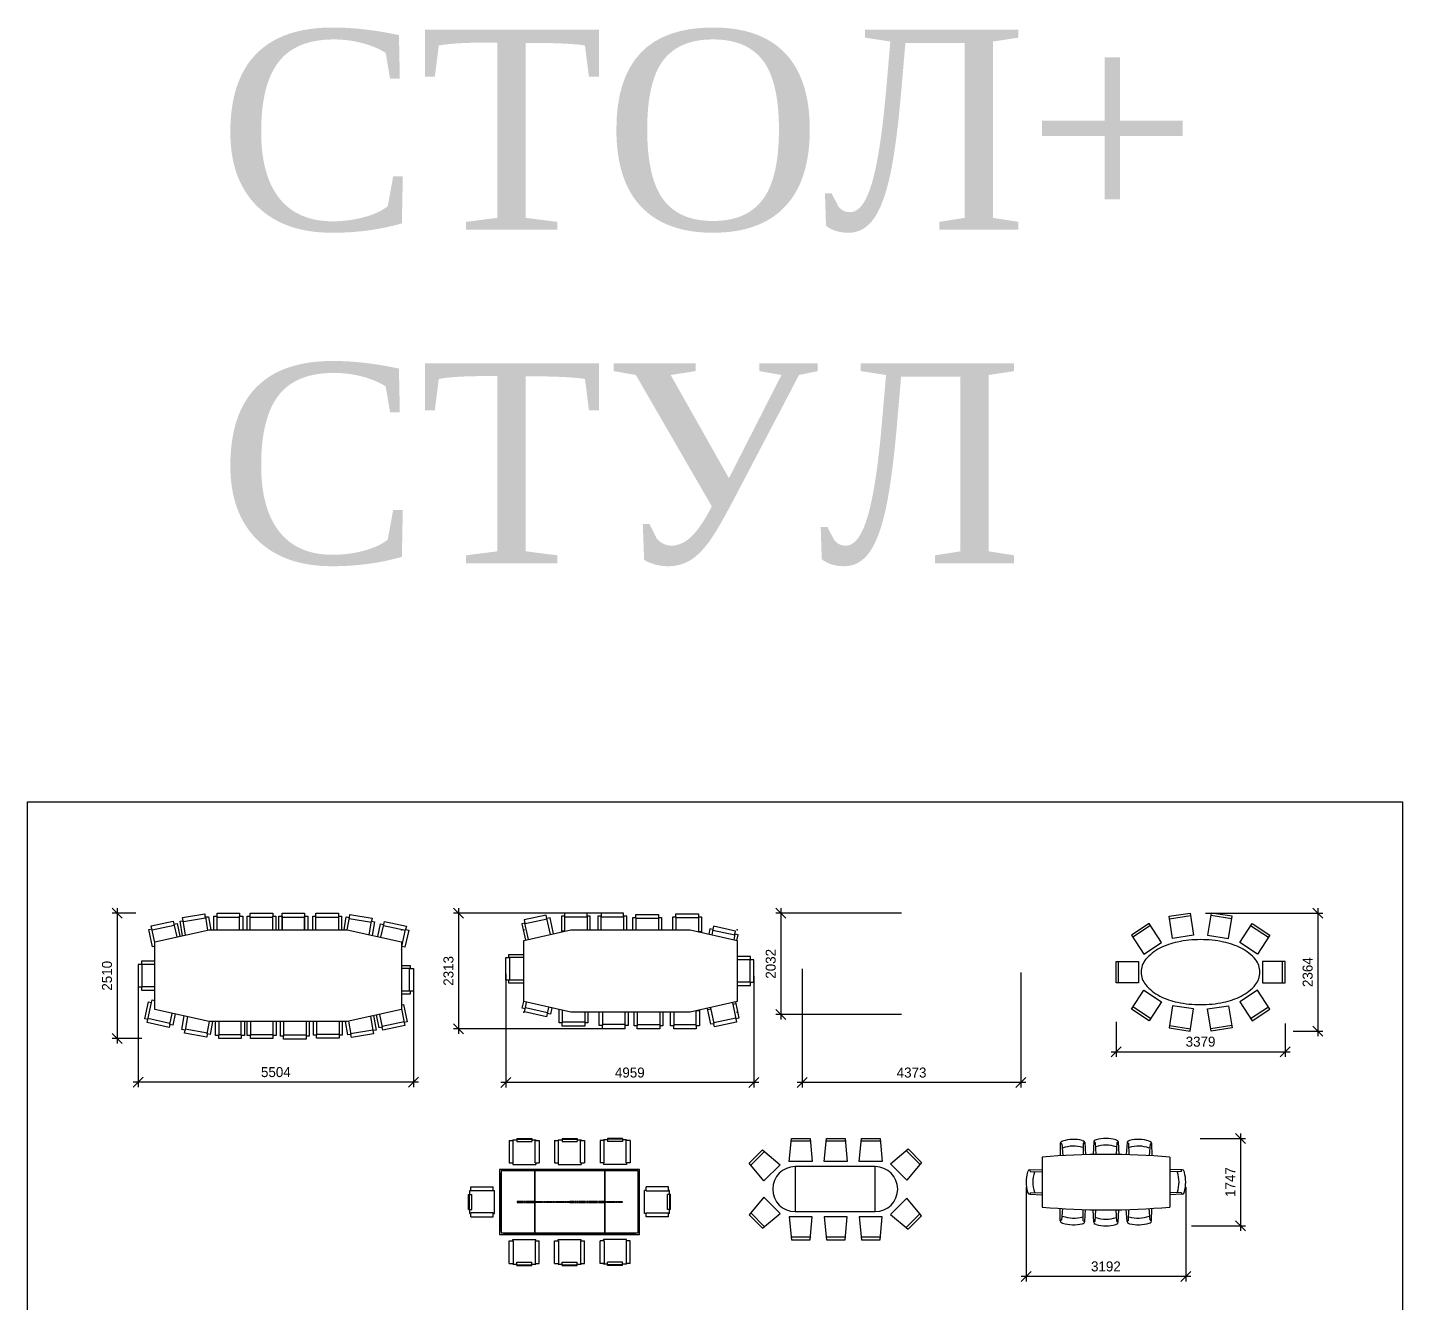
# Model space of a CAD drawing. Header units: millimetres. Extents: x 3103 to 179340, y -10977 to 70536.
# Drawn here: x 34225 to 61722, y 44989 to 70504 of the extents above; entities that cross this region are included whole.
import ezdxf

# ---------------------------------------------------------------- set-up
doc = ezdxf.new("R2010")
doc.units = ezdxf.units.MM
doc.header["$LTSCALE"] = 0.5
doc.layers.add('MEBEL', color=1, linetype='Continuous')
doc.styles.add('style1', font='TIMES.TTF')
doc.styles.add('WROMLATS', font='wromlats.shx', dxfattribs={"bigfont": 'bigfont.shx'})
doc.dimstyles.new('juka', dxfattribs={"dimscale": 100, "dimtxt": 2, "dimasz": 2, "dimexe": 1, "dimexo": 1, "dimgap": 1, "dimtad": 1, "dimtoh": 1, "dimdec": 0, "dimzin": 0, "dimdsep": 46, "dimtxsty": 'WROMLATS', "dimblk": 'OBLIQUE', "dimcen": -3, "dimdle": 1, "dimclrd": 256, "dimclre": 256, "dimclrt": 256, "dimadec": 0, "dimazin": 0, "dimtfac": 1, "dimtdec": 0, "dimtix": 1, "dimtmove": 2, "dimatfit": 3, "dimldrblk": 'ORIGIN2', "dimfxl": 1, "dimtvp": 2.5, "dimtolj": 1, "dimtzin": 0, "dimarcsym": 0})

# ---------------------------------------------------------------- blocks, each defined once
blk = doc.blocks.new('MTAB10D2')
at = {"layer": 'MEBEL'}
for points in [[(-942, 554), (-482, 554), (-523, 1014), (-902, 1014)], [(-242, 554), (218, 554), (177, 1014), (-202, 1014)], [(458, 554), (918, 554), (877, 1014), (498, 1014)], [(-1431, 182), (-1106, 507), (-1459, 803), (-1727, 535)], [(1100, 488), (1425, 163), (1722, 516), (1454, 784)], [(-800, -450), (800, -450), (800, 450), (-800, 450)], [(-1431, -182), (-1106, -507), (-1459, -803), (-1727, -535)], [(1100, -488), (1425, -163), (1722, -516), (1454, -784)], [(-942, -554), (-482, -554), (-523, -1014), (-902, -1014)], [(-242, -554), (218, -554), (177, -1014), (-202, -1014)], [(458, -554), (918, -554), (877, -1014), (498, -1014)]]:
    blk.add_lwpolyline(points, close=True, dxfattribs=at)
for points in [[(-906, 962), (-518, 962)], [(-206, 962), (182, 962)], [(494, 962), (882, 962)], [(-1694, 496), (-1419, 770)], [(1414, 751), (1688, 477)], [(-1694, -496), (-1419, -770)], [(1414, -751), (1688, -477)], [(-906, -962), (-518, -962)], [(-206, -962), (182, -962)], [(494, -962), (882, -962)]]:
    blk.add_lwpolyline(points, dxfattribs=at)
for centre, start, end in [((-800, 0), 90, 270), ((800, 0), 270, 90)]:
    blk.add_arc(centre, 450, start, end, dxfattribs=at)
blk = doc.blocks.new('_Oblique')
at = {"color": 0, "lineweight": -2}
blk.add_line((-0.5, -0.5), (0.5, 0.5), dxfattribs=at)
blk = doc.blocks.new('*D684')
at = {"layer": 'Defpoints', "color": 0, "transparency": 16777216}
for p in [(54196, 47416), (57387, 47416), (54196, 45529)]:
    blk.add_point(p, dxfattribs=at)
at = {"layer": 'MEBEL', "lineweight": -2, "transparency": 16777216}
for p, q in [((54196, 47316), (54196, 45429)), ((57387, 47316), (57387, 45429)), ((57487, 45529), (54096, 45529))]:
    blk.add_line(p, q, dxfattribs=at)
at = {"layer": 'MEBEL', "lineweight": -2, "transparency": 16777216, "xscale": 200, "yscale": 200, "zscale": 200, "rotation": 180}
blk.add_blockref('_Oblique', (54196, 45529), dxfattribs=at)
at = {"layer": 'MEBEL', "lineweight": -2, "transparency": 16777216, "xscale": 200, "yscale": 200, "zscale": 200}
blk.add_blockref('_Oblique', (57387, 45529), dxfattribs=at)
at = {"layer": 'MEBEL', "transparency": 16777216, "insert": (55791, 45729), "char_height": 200, "attachment_point": 5, "style": 'WROMLATS'}
blk.add_mtext('\\A1;3192', dxfattribs=at)
blk = doc.blocks.new('_Origin2')
at = {"color": 0, "linetype": 'ByBlock', "lineweight": -2}
blk.add_line((-0.5, 0), (-1, 0), dxfattribs=at)
for radius in [0.5, 0.25]:
    blk.add_circle((0, 0), radius, dxfattribs=at)
blk = doc.blocks.new('*D685')
at = {"layer": 'Defpoints', "color": 0, "transparency": 16777216}
for p in [(57575, 48290), (57400, 46543), (58480, 46543)]:
    blk.add_point(p, dxfattribs=at)
at = {"layer": 'MEBEL', "lineweight": -2, "transparency": 16777216}
for p, q in [((57675, 48290), (58580, 48290)), ((58480, 48390), (58480, 46443)), ((57500, 46543), (58580, 46543))]:
    blk.add_line(p, q, dxfattribs=at)
at = {"layer": 'MEBEL', "lineweight": -2, "transparency": 16777216, "xscale": 200, "yscale": 200, "zscale": 200}
for p, rotation in [((58480, 48290), 90), ((58480, 46543), 270)]:
    blk.add_blockref('_Oblique', p, dxfattribs=dict(at, rotation=rotation))
at = {"layer": 'MEBEL', "transparency": 16777216, "insert": (58280, 47416), "char_height": 200, "attachment_point": 5, "rotation": 90, "style": 'WROMLATS'}
blk.add_mtext('\\A1;1747', dxfattribs=at)
blk = doc.blocks.new('*D686')
at = {"layer": 'Defpoints', "color": 0, "transparency": 16777216}
for p in [(55995, 50719), (59374, 50689), (59374, 50024)]:
    blk.add_point(p, dxfattribs=at)
at = {"layer": 'MEBEL', "lineweight": -2, "transparency": 16777216}
for p, q in [((55995, 50619), (55995, 49924)), ((59374, 50589), (59374, 49924)), ((55895, 50024), (59474, 50024))]:
    blk.add_line(p, q, dxfattribs=at)
at = {"layer": 'MEBEL', "lineweight": -2, "transparency": 16777216, "xscale": 200, "yscale": 200, "zscale": 200, "rotation": 180}
blk.add_blockref('_Oblique', (55995, 50024), dxfattribs=at)
at = {"layer": 'MEBEL', "lineweight": -2, "transparency": 16777216, "xscale": 200, "yscale": 200, "zscale": 200}
blk.add_blockref('_Oblique', (59374, 50024), dxfattribs=at)
at = {"layer": 'MEBEL', "transparency": 16777216, "insert": (57684, 50224), "char_height": 200, "attachment_point": 5, "style": 'WROMLATS'}
blk.add_mtext('\\A1;3379', dxfattribs=at)
blk = doc.blocks.new('*D697')
at = {"layer": 'Defpoints', "color": 0, "transparency": 16777216}
for p in [(57684, 52797), (59435, 50433), (60026, 50433)]:
    blk.add_point(p, dxfattribs=at)
at = {"layer": 'MEBEL', "lineweight": -2, "transparency": 16777216}
for p, q in [((57784, 52797), (60126, 52797)), ((60026, 52897), (60026, 50333)), ((59535, 50433), (60126, 50433))]:
    blk.add_line(p, q, dxfattribs=at)
at = {"layer": 'MEBEL', "lineweight": -2, "transparency": 16777216, "xscale": 200, "yscale": 200, "zscale": 200}
for p, rotation in [((60026, 52797), 90), ((60026, 50433), 270)]:
    blk.add_blockref('_Oblique', p, dxfattribs=dict(at, rotation=rotation))
at = {"layer": 'MEBEL', "transparency": 16777216, "insert": (59826, 51615), "char_height": 200, "attachment_point": 5, "rotation": 90, "style": 'WROMLATS'}
blk.add_mtext('\\A1;2364', dxfattribs=at)
blk = doc.blocks.new('ms_03')
at = {"layer": 'MEBEL', "linetype": 'ByBlock'}
for p, q in [((1123, 833), (1141, 828)), ((1399, 847), (1382, 841)), ((1792, 847), (1810, 841)), ((2069, 833), (2051, 828)), ((684, 776), (681, 527)), ((712, 764), (684, 763)), ((730, 821), (713, 815)), ((713, 763), (731, 530)), ((1144, 776), (1141, 548)), ((1145, 777), (1173, 778)), ((1172, 790), (1190, 550)), ((1352, 803), (1341, 553)), ((1379, 790), (1351, 790)), ((1380, 789), (1391, 554)), ((1811, 789), (1801, 554)), ((1812, 790), (1841, 790)), ((1840, 803), (1851, 553)), ((2019, 790), (2002, 550)), ((2047, 777), (2019, 778)), ((2048, 776), (2051, 548)), ((2461, 821), (2478, 815)), ((2478, 763), (2461, 530)), ((2480, 764), (2508, 763)), ((2508, 776), (2511, 527)), ((318, 501), (318, -501)), ((2874, 501), (2874, -501)), ((27, 196), (32, 214)), ((71, 244), (318, 255)), ((83, 216), (83, 245)), ((84, 215), (318, 205)), ((3121, 244), (2874, 255)), ((3107, 215), (2874, 205)), ((3108, 216), (3108, 245)), ((3165, 196), (3160, 214)), ((27, -196), (32, -214)), ((71, -244), (318, -255)), ((83, -216), (83, -242)), ((84, -215), (318, -205)), ((3107, -215), (2874, -205)), ((3121, -244), (2874, -255)), ((3108, -216), (3108, -242)), ((3165, -196), (3160, -214)), ((684, -776), (681, -527)), ((713, -763), (731, -530)), ((1144, -776), (1141, -548)), ((1172, -790), (1190, -550)), ((2019, -790), (2002, -550)), ((2048, -776), (2051, -548)), ((2478, -763), (2461, -530)), ((2508, -776), (2511, -527)), ((712, -764), (684, -763)), ((730, -821), (713, -815)), ((1145, -777), (1173, -778)), ((1352, -803), (1341, -553)), ((1379, -790), (1351, -790)), ((1380, -789), (1391, -554)), ((1811, -789), (1801, -554)), ((1812, -790), (1842, -790)), ((1840, -803), (1851, -553)), ((2047, -777), (2019, -778)), ((2461, -821), (2478, -815)), ((2480, -764), (2509, -763)), ((1123, -833), (1141, -828)), ((1399, -847), (1382, -841)), ((1792, -847), (1810, -841)), ((2069, -833), (2051, -828))]:
    blk.add_line(p, q, dxfattribs=at)
for centre, radius, start, end in [((948, 120), 734, 76.2046, 107.2551), ((1130, 787), 42.4, 4.2702, 75.3099), ((1394, 801), 42.4, 106.4199, 177.4596), ((1596, 139), 734, 74.4748, 105.5252), ((1798, 801), 42.4, 2.5404, 73.5801), ((2062, 787), 42.4, 104.6901, 175.7298), ((2244, 120), 734, 72.7449, 103.7954), ((1596, -14482), 15037, 85.1255, 94.8745), ((726, 775), 42.4, 108.1498, 179.1895), ((712, 763), 1.06, 4.2702, 91.7299), ((949, 82), 638, 73.3111, 110.1486), ((1145, 776), 1.06, 91.7299, 179.1895), ((1379, 789), 1.06, 2.5404, 90), ((1596, 102), 638, 71.5812, 108.4188), ((1812, 789), 1.06, 90, 177.4596), ((2047, 776), 1.06, 0.8105, 88.2701), ((2243, 82), 638, 69.8514, 106.6889), ((2465, 775), 42.4, 0.8105, 71.8502), ((2480, 763), 1.06, 88.2701, 175.7298), ((734, 0), 734, 164.4748, 195.5252), ((73, 202), 42.4, 92.5404, 163.5801), ((84, 216), 1.06, 180, 267.4596), ((772, 0), 638, 161.5812, 198.4188), ((2420, 0), 638, 341.5812, 18.4188), ((3107, 216), 1.06, 272.5404, 0), ((3119, 202), 42.4, 16.4199, 87.4596), ((2458, 0), 734, 344.4748, 15.5252), ((73, -202), 42.4, 196.4199, 267.4596), ((84, -216), 1.06, 92.5404, 180), ((3107, -216), 1.06, 0, 87.4596), ((3119, -202), 42.4, 272.5404, 343.5801), ((1596, 14482), 15037, 265.1255, 274.8745), ((726, -775), 42.4, 180.8105, 251.8502), ((712, -763), 1.06, 268.2701, 355.7298), ((949, -82), 638, 249.8514, 286.6889), ((948, -120), 734, 252.7449, 283.7954), ((1130, -787), 42.4, 284.6901, 355.7298), ((1145, -776), 1.06, 180.8105, 268.2701), ((1394, -801), 42.4, 182.5404, 253.5801), ((1379, -789), 1.06, 270, 357.4596), ((1596, -102), 638, 251.5812, 288.4188), ((1798, -801), 42.4, 286.4199, 357.4596), ((1812, -789), 1.06, 182.5404, 270), ((2062, -787), 42.4, 184.2702, 255.3099), ((2047, -776), 1.06, 271.7299, 359.1895), ((2243, -82), 638, 253.3111, 290.1486), ((2244, -120), 734, 256.2046, 287.2551), ((2480, -763), 1.06, 184.2702, 271.7299), ((2465, -775), 42.4, 288.1498, 359.1895), ((1596, -139), 734, 254.4748, 285.5252)]:
    blk.add_arc(centre, radius, start, end, dxfattribs=at)
blk = doc.blocks.new('ms_14')
for p, q in [((1059, 1116), (1479, 1182)), ((1129, 672), (1059, 1116)), ((1067, 1067), (1487, 1132)), ((1479, 1182), (1548, 737)), ((1899, 1182), (1830, 737)), ((2312, 1067), (1892, 1132)), ((2319, 1116), (1899, 1182)), ((2250, 672), (2319, 1116)), ((660, 972), (305, 739)), ((688, 930), (332, 697)), ((907, 595), (660, 972)), ((2472, 595), (2718, 972)), ((2691, 930), (3047, 697)), ((2718, 972), (3074, 739)), ((305, 739), (552, 362)), ((552, 362), (907, 595)), ((1548, 737), (1129, 672)), ((1830, 737), (2250, 672)), ((2827, 362), (2472, 595)), ((3074, 739), (2827, 362)), ((0, 212), (450, 212)), ((0, -212), (0, 212)), ((50, -212), (50, 212)), ((450, 212), (450, -212)), ((3379, 212), (2929, 212)), ((2929, 212), (2929, -212)), ((3329, -212), (3329, 212)), ((3379, -212), (3379, 212)), ((450, -212), (0, -212)), ((2929, -212), (3379, -212)), ((305, -739), (552, -362)), ((552, -362), (907, -595)), ((2827, -362), (2472, -595)), ((3074, -739), (2827, -362)), ((660, -972), (305, -739)), ((688, -930), (332, -697)), ((907, -595), (660, -972)), ((1129, -672), (1059, -1116)), ((1548, -737), (1129, -672)), ((1479, -1182), (1548, -737)), ((1830, -737), (2250, -672)), ((1899, -1182), (1830, -737)), ((2250, -672), (2319, -1116)), ((2472, -595), (2718, -972)), ((2691, -930), (3047, -697)), ((2718, -972), (3074, -739)), ((1067, -1067), (1487, -1132)), ((2312, -1067), (1892, -1132)), ((1059, -1116), (1479, -1182)), ((2319, -1116), (1899, -1182))]:
    blk.add_line(p, q)
blk.add_lwpolyline([(2877, 0, 0.173308), (2788, 250, 0.104453), (2504, 478, 0.065508), (2150, 602, 0.051652), (1689, 650, 0.051652), (1229, 602, 0.065508), (875, 478, 0.104453), (591, 250, 0.173308), (501, 0, 0.173308), (591, -250, 0.104453), (875, -478, 0.065508), (1229, -602, 0.051652), (1689, -650, 0.051652), (2150, -602, 0.065508), (2504, -478, 0.104453), (2788, -250, 0.173308)], format="xyb", close=True)
blk = doc.blocks.new('st i stul')
at = {"layer": 'MEBEL', "linetype": 'ByBlock', "lineweight": -2}
for p, q in [((4571, 1683), (5010, 1585)), ((4938, 1260), (4926, 1207)), ((1049, -470), (605, -394))]:
    blk.add_line(p, q, dxfattribs=at)
for points in [[(1181, 1592), (1181, 1867), (1244, 1867), (1244, 1930), (1694, 1930), (1694, 1867), (1757, 1867), (1757, 1592)], [(1843, 1592), (1843, 1867), (1906, 1867), (1906, 1930), (2356, 1930), (2356, 1867), (2419, 1867), (2419, 1592)], [(2480, 1592), (2480, 1867), (2543, 1867), (2543, 1930), (2993, 1930), (2993, 1867), (3056, 1867), (3056, 1592)], [(3156, 1592), (3156, 1867), (3219, 1867), (3219, 1930), (3669, 1930), (3669, 1867), (3732, 1867), (3732, 1592)], [(0, 1266), (-47, 1256), (-121, 1599), (-59, 1612), (-72, 1674), (367, 1769), (381, 1707), (442, 1721), (498, 1464)], [(-55, 1595), (385, 1690)], [(381, 1707), (436, 1451)], [(553, 1472), (504, 1765), (566, 1776), (555, 1838), (999, 1913), (999, 1851), (1071, 1851), (1117, 1592)], [(614, 1489), (566, 1776)], [(569, 1758), (1012, 1833)], [(1009, 1851), (1054, 1586)], [(1244, 1592), (1244, 1867)], [(1244, 1849), (1694, 1849)], [(1694, 1592), (1694, 1867)], [(1906, 1592), (1906, 1867)], [(1906, 1849), (2356, 1849)], [(2356, 1592), (2356, 1867)], [(2543, 1592), (2543, 1867)], [(2543, 1867), (2543, 1592)], [(2543, 1849), (2993, 1849)], [(2993, 1592), (2993, 1867)], [(2993, 1867), (2993, 1592)], [(3219, 1592), (3219, 1867)], [(3219, 1849), (3669, 1849)], [(3669, 1867), (3669, 1592)], [(3783, 1596), (3827, 1852), (3889, 1841), (3899, 1903), (4343, 1827), (4332, 1764), (4394, 1754), (4347, 1482)], [(3844, 1592), (3889, 1841)], [(3886, 1823), (4329, 1747)], [(4286, 1495), (4332, 1764)], [(4457, 1458), (4513, 1714), (4575, 1700), (4589, 1762), (5028, 1664), (5014, 1603), (5076, 1589), (5000, 1246), (4938, 1260)], [(4518, 1445), (4575, 1700)], [(0, 1339), (-59, 1612)], [(4938, 1260), (5014, 1603)], [(0, 966), (-270, 966), (-270, 903), (-333, 903), (-333, 453), (-270, 453), (-270, 390), (0, 390)], [(0, 903), (-270, 903)], [(-252, 453), (-252, 903)], [(4928, 882), (5107, 882), (5107, 819), (5170, 819), (5170, 369), (5107, 369), (5107, 306), (4928, 306)], [(5107, 819), (4928, 819)], [(5089, 369), (5089, 819)], [(0, 453), (-270, 453)], [(5107, 369), (4928, 369)], [(407, -89), (358, -310), (297, -296), (283, -358), (-156, -260), (-143, -199), (-204, -185), (-128, 157), (-66, 144), (-55, 197), (0, 184)], [(-143, -199), (-66, 144)], [(4928, 89), (4973, 99), (5047, -244), (4985, -257), (4999, -319), (4559, -414), (4546, -352), (4484, -366), (4429, -109)], [(4928, 11), (4985, -257)], [(301, -279), (-139, -181)], [(297, -296), (346, -76)], [(1153, -237), (1108, -499), (1046, -488), (1035, -550), (592, -474), (602, -412), (540, -401), (587, -128)], [(649, -142), (602, -412)], [(1046, -488), (1089, -237)], [(1789, -237), (1789, -517), (1726, -517), (1726, -580), (1276, -580), (1276, -517), (1213, -517), (1213, -237)], [(1276, -237), (1276, -517)], [(1726, -517), (1726, -237)], [(2424, -237), (2424, -517), (2361, -517), (2361, -580), (1911, -580), (1911, -517), (1848, -517), (1848, -237)], [(1911, -237), (1911, -517)], [(2361, -237), (2361, -517)], [(3085, -237), (3085, -532), (3022, -532), (3022, -595), (2572, -595), (2572, -532), (2509, -532), (2509, -237)], [(2572, -237), (2572, -532)], [(3022, -237), (3022, -532)], [(3747, -237), (3747, -512), (3684, -512), (3684, -575), (3234, -575), (3234, -512), (3171, -512), (3171, -237)], [(3234, -237), (3234, -512)], [(3684, -237), (3684, -512)], [(4374, -121), (4423, -410), (4361, -421), (4372, -483), (3928, -558), (3917, -496), (3855, -507), (3809, -237)], [(3872, -231), (3917, -496)], [(4312, -135), (4361, -421)], [(4490, -96), (4546, -352)], [(4542, -335), (4982, -240)], [(1276, -499), (1726, -499)], [(1911, -499), (2361, -499)], [(3022, -514), (2572, -514)], [(3234, -494), (3684, -494)], [(3914, -478), (4358, -403)]]:
    blk.add_lwpolyline(points, dxfattribs=at)
blk.add_lwpolyline([(3844, 1592), (4928, 1355), (4928, 0), (3844, -237), (1084, -237), (0, 0), (0, 1355), (1084, 1592)], close=True, dxfattribs=at)
blk.add_point((4928, 1592), dxfattribs=at)
blk = doc.blocks.new('st i stul 1')
at = {"layer": 'MEBEL', "linetype": 'ByBlock', "lineweight": -2}
for p, q in [((25, 348), (-37, 335)), ((-37, 335), (33, 8)), ((452, 504), (12, 410)), ((12, 410), (25, 348)), ((95, 22), (25, 348)), ((469, 424), (29, 331)), ((465, 442), (452, 504)), ((527, 455), (465, 442)), ((533, 121), (465, 442)), ((595, 135), (527, 455)), ((816, 486), (753, 486)), ((753, 486), (753, 171)), ((1266, 549), (816, 549)), ((816, 549), (816, 486)), ((816, 486), (816, 185)), ((1266, 468), (816, 468)), ((1266, 486), (1266, 549)), ((1266, 486), (1266, 213)), ((1329, 486), (1266, 486)), ((1329, 213), (1329, 486)), ((1546, 486), (1483, 486)), ((1483, 486), (1483, 213)), ((1996, 549), (1546, 549)), ((1546, 549), (1546, 486)), ((1546, 213), (1546, 486)), ((1996, 468), (1546, 468)), ((1996, 486), (1996, 549)), ((1996, 486), (1996, 213)), ((2059, 486), (1996, 486)), ((2059, 213), (2059, 486)), ((2181, 213), (2181, 460)), ((2181, 460), (2244, 460)), ((2244, 460), (2244, 523)), ((2244, 523), (2694, 523)), ((2244, 460), (2244, 213)), ((2694, 442), (2244, 442)), ((2694, 523), (2694, 460)), ((2694, 460), (2694, 213)), ((2694, 460), (2757, 460)), ((2757, 460), (2757, 213)), ((2982, 213), (2982, 470)), ((2982, 470), (3045, 470)), ((3045, 470), (3045, 533)), ((3045, 533), (3495, 533)), ((3045, 470), (3045, 213)), ((3495, 452), (3045, 452)), ((3495, 533), (3495, 470)), ((3495, 470), (3495, 175)), ((3495, 470), (3558, 470)), ((3558, 470), (3558, 161)), ((3798, 285), (3785, 223)), ((4238, 189), (3798, 285)), ((0, 0), (939, 213)), ((0, -1219), (0, 0)), ((816, 189), (753, 189)), ((939, 213), (3328, 213)), ((3328, 213), (4267, 0)), ((3558, 173), (3495, 175)), ((3723, 236), (3700, 129)), ((3785, 223), (3723, 236)), ((3785, 223), (3761, 115)), ((3781, 206), (4221, 110)), ((4224, 127), (4200, 15)), ((4224, 127), (4238, 189)), ((4286, 114), (4224, 127)), ((4261, 1), (4286, 114)), ((4267, 0), (4267, -1219)), ((-359, -793), (-359, -343)), ((-359, -343), (-296, -343)), ((-296, -343), (-296, -280)), ((-296, -280), (0, -280)), ((0, -343), (-296, -343)), ((-278, -793), (-278, -343)), ((4538, -322), (4267, -322)), ((4538, -385), (4267, -385)), ((4520, -385), (4520, -835)), ((4538, -385), (4538, -322)), ((4601, -385), (4538, -385)), ((4601, -835), (4601, -385)), ((-296, -793), (-359, -793)), ((0, -793), (-296, -793)), ((-296, -856), (-296, -793)), ((0, -856), (-296, -856)), ((4538, -835), (4267, -835)), ((4267, -898), (4538, -898)), ((4538, -898), (4538, -835)), ((4538, -835), (4601, -835)), ((-30, -1353), (0, -1219)), ((31, -1367), (-30, -1353)), ((939, -1433), (0, -1219)), ((18, -1428), (31, -1367)), ((31, -1367), (45, -1305)), ((475, -1445), (35, -1349)), ((45, -1305), (58, -1243)), ((58, -1243), (60, -1233)), ((498, -1339), (484, -1401)), ((499, -1333), (498, -1339)), ((561, -1347), (533, -1476)), ((4267, -1219), (3328, -1433)), ((3741, -1676), (3673, -1359)), ((3740, -1372), (3679, -1385)), ((3735, -1346), (3802, -1663)), ((4173, -1243), (4245, -1568)), ((4242, -1265), (4181, -1278)), ((4234, -1227), (4304, -1556)), ((458, -1524), (18, -1428)), ((471, -1462), (458, -1524)), ((484, -1401), (471, -1462)), ((533, -1476), (471, -1462)), ((709, -1649), (709, -1380)), ((772, -1649), (709, -1649)), ((772, -1395), (772, -1649)), ((1222, -1631), (772, -1631)), ((772, -1712), (772, -1649)), ((3328, -1433), (939, -1433)), ((1222, -1433), (1222, -1649)), ((1285, -1649), (1222, -1649)), ((1222, -1649), (1222, -1712)), ((1285, -1433), (1285, -1649)), ((1510, -1701), (1510, -1433)), ((1573, -1433), (1573, -1701)), ((2023, -1433), (2023, -1701)), ((2086, -1433), (2086, -1701)), ((2208, -1705), (2208, -1433)), ((2271, -1433), (2271, -1705)), ((2721, -1433), (2721, -1705)), ((2784, -1433), (2784, -1705)), ((2938, -1705), (2938, -1433)), ((3001, -1433), (3001, -1705)), ((3451, -1705), (3451, -1405)), ((3514, -1408), (3451, -1408)), ((3514, -1390), (3514, -1705)), ((4241, -1551), (3799, -1645)), ((4256, -1630), (3815, -1724)), ((4304, -1556), (4245, -1568)), ((4245, -1568), (4256, -1630)), ((1222, -1712), (772, -1712)), ((1573, -1701), (1510, -1701)), ((2023, -1683), (1573, -1683)), ((1573, -1764), (1573, -1701)), ((2023, -1764), (1573, -1764)), ((2086, -1701), (2023, -1701)), ((2023, -1701), (2023, -1764)), ((2271, -1705), (2208, -1705)), ((2721, -1687), (2271, -1687)), ((2271, -1768), (2271, -1705)), ((2721, -1768), (2271, -1768)), ((2784, -1705), (2721, -1705)), ((2721, -1705), (2721, -1768)), ((3001, -1705), (2938, -1705)), ((3451, -1687), (3001, -1687)), ((3001, -1768), (3001, -1705)), ((3451, -1768), (3001, -1768)), ((3514, -1705), (3451, -1705)), ((3451, -1705), (3451, -1768)), ((3803, -1665), (3741, -1676)), ((3815, -1724), (3803, -1665))]:
    blk.add_line(p, q, dxfattribs=at)
for p in [(0, 213), (4267, 213), (0, -1433), (4267, -1433)]:
    blk.add_point(p, dxfattribs=at)
blk = doc.blocks.new('*D823')
at = {"layer": 'Defpoints', "color": 0, "transparency": 16777216}
for p in [(36490, 52797), (36016, 50287), (36609, 50287)]:
    blk.add_point(p, dxfattribs=at)
at = {"layer": 'MEBEL', "lineweight": -2, "transparency": 16777216}
for p, q in [((36390, 52797), (35916, 52797)), ((36016, 52897), (36016, 50187)), ((36509, 50287), (35916, 50287))]:
    blk.add_line(p, q, dxfattribs=at)
at = {"layer": 'MEBEL', "lineweight": -2, "transparency": 16777216, "xscale": 200, "yscale": 200, "zscale": 200}
for p, rotation in [((36016, 52797), 90), ((36016, 50287), 270)]:
    blk.add_blockref('_Oblique', p, dxfattribs=dict(at, rotation=rotation))
at = {"layer": 'MEBEL', "transparency": 16777216, "insert": (35816, 51542), "char_height": 200, "attachment_point": 5, "rotation": 90, "style": 'WROMLATS'}
blk.add_mtext('\\A1;2510', dxfattribs=at)
blk = doc.blocks.new('*D824')
at = {"layer": 'Defpoints', "color": 0, "transparency": 16777216}
for p in [(36440, 51487), (41944, 51403), (36440, 49415)]:
    blk.add_point(p, dxfattribs=at)
at = {"layer": 'MEBEL', "lineweight": -2, "transparency": 16777216}
for p, q in [((36440, 51387), (36440, 49315)), ((41944, 51303), (41944, 49315)), ((42044, 49415), (36340, 49415))]:
    blk.add_line(p, q, dxfattribs=at)
at = {"layer": 'MEBEL', "lineweight": -2, "transparency": 16777216, "xscale": 200, "yscale": 200, "zscale": 200, "rotation": 180}
blk.add_blockref('_Oblique', (36440, 49415), dxfattribs=at)
at = {"layer": 'MEBEL', "lineweight": -2, "transparency": 16777216, "xscale": 200, "yscale": 200, "zscale": 200}
blk.add_blockref('_Oblique', (41944, 49415), dxfattribs=at)
at = {"layer": 'MEBEL', "transparency": 16777216, "insert": (39192, 49615), "char_height": 200, "attachment_point": 5, "style": 'WROMLATS'}
blk.add_mtext('\\A1;5504', dxfattribs=at)
blk = doc.blocks.new('*D825')
at = {"layer": 'Defpoints', "color": 0, "transparency": 16777216}
for p in [(43790, 51680), (48749, 51637), (43790, 49406)]:
    blk.add_point(p, dxfattribs=at)
at = {"layer": 'MEBEL', "lineweight": -2, "transparency": 16777216}
for p, q in [((43790, 51580), (43790, 49306)), ((48749, 51537), (48749, 49306)), ((48849, 49406), (43690, 49406))]:
    blk.add_line(p, q, dxfattribs=at)
at = {"layer": 'MEBEL', "lineweight": -2, "transparency": 16777216, "xscale": 200, "yscale": 200, "zscale": 200, "rotation": 180}
blk.add_blockref('_Oblique', (43790, 49406), dxfattribs=at)
at = {"layer": 'MEBEL', "lineweight": -2, "transparency": 16777216, "xscale": 200, "yscale": 200, "zscale": 200}
blk.add_blockref('_Oblique', (48749, 49406), dxfattribs=at)
at = {"layer": 'MEBEL', "transparency": 16777216, "insert": (46270, 49606), "char_height": 200, "attachment_point": 5, "style": 'WROMLATS'}
blk.add_mtext('\\A1;4959', dxfattribs=at)
blk = doc.blocks.new('*D826')
at = {"layer": 'Defpoints', "color": 0, "transparency": 16777216}
for p in [(45920, 52797), (42845, 50484), (45947, 50484)]:
    blk.add_point(p, dxfattribs=at)
at = {"layer": 'MEBEL', "lineweight": -2, "transparency": 16777216}
for p, q in [((45820, 52797), (42745, 52797)), ((42845, 52897), (42845, 50384)), ((45847, 50484), (42745, 50484))]:
    blk.add_line(p, q, dxfattribs=at)
at = {"layer": 'MEBEL', "lineweight": -2, "transparency": 16777216, "xscale": 200, "yscale": 200, "zscale": 200}
for p, rotation in [((42845, 52797), 90), ((42845, 50484), 270)]:
    blk.add_blockref('_Oblique', p, dxfattribs=dict(at, rotation=rotation))
at = {"layer": 'MEBEL', "transparency": 16777216, "insert": (42645, 51640), "char_height": 200, "attachment_point": 5, "rotation": 90, "style": 'WROMLATS'}
blk.add_mtext('\\A1;2313', dxfattribs=at)
blk = doc.blocks.new('*D827')
at = {"layer": 'Defpoints', "color": 0, "transparency": 16777216}
for p in [(49719, 51782), (54092, 51709), (49719, 49406)]:
    blk.add_point(p, dxfattribs=at)
at = {"layer": 'MEBEL', "lineweight": -2, "transparency": 16777216}
for p, q in [((49719, 51682), (49719, 49306)), ((54092, 51609), (54092, 49306)), ((54192, 49406), (49619, 49406))]:
    blk.add_line(p, q, dxfattribs=at)
at = {"layer": 'MEBEL', "lineweight": -2, "transparency": 16777216, "xscale": 200, "yscale": 200, "zscale": 200, "rotation": 180}
blk.add_blockref('_Oblique', (49719, 49406), dxfattribs=at)
at = {"layer": 'MEBEL', "lineweight": -2, "transparency": 16777216, "xscale": 200, "yscale": 200, "zscale": 200}
blk.add_blockref('_Oblique', (54092, 49406), dxfattribs=at)
at = {"layer": 'MEBEL', "transparency": 16777216, "insert": (51905, 49606), "char_height": 200, "attachment_point": 5, "style": 'WROMLATS'}
blk.add_mtext('\\A1;4373', dxfattribs=at)
blk = doc.blocks.new('*D828')
at = {"layer": 'Defpoints', "color": 0, "transparency": 16777216}
for p in [(51803, 52797), (49289, 50765), (51803, 50765)]:
    blk.add_point(p, dxfattribs=at)
at = {"layer": 'MEBEL', "lineweight": -2, "transparency": 16777216}
for p, q in [((51703, 52797), (49189, 52797)), ((49289, 52897), (49289, 50665)), ((51703, 50765), (49189, 50765))]:
    blk.add_line(p, q, dxfattribs=at)
at = {"layer": 'MEBEL', "lineweight": -2, "transparency": 16777216, "xscale": 200, "yscale": 200, "zscale": 200}
for p, rotation in [((49289, 52797), 90), ((49289, 50765), 270)]:
    blk.add_blockref('_Oblique', p, dxfattribs=dict(at, rotation=rotation))
at = {"layer": 'MEBEL', "transparency": 16777216, "insert": (49089, 51781), "char_height": 200, "attachment_point": 5, "rotation": 90, "style": 'WROMLATS'}
blk.add_mtext('\\A1;2032', dxfattribs=at)
blk = doc.blocks.new('Стол ст. Mesa')
at = {"layer": 'MEBEL'}
for p, q in [((0, 1300), (0, 0)), ((2800, 1300), (0, 1300)), ((20, 1220), (20, 80)), ((30, 1220), (20, 1220)), ((30, 1270), (30, 30)), ((2770, 1270), (30, 1270)), ((80, 1280), (80, 1270)), ((2720, 1280), (80, 1280)), ((696, 1270), (696, 30)), ((706, 1270), (706, 30)), ((2094, 1270), (2094, 30)), ((2104, 1270), (2104, 30)), ((2720, 1270), (2720, 1280)), ((2770, 30), (2770, 1270)), ((2780, 1220), (2770, 1220)), ((2780, 80), (2780, 1220)), ((2800, 0), (2800, 1300)), ((351, 662), (351, 637)), ((376, 662), (351, 662)), ((351, 637), (376, 637)), ((376, 637), (376, 662)), ((385, 662), (385, 637)), ((410, 662), (385, 662)), ((385, 637), (410, 637)), ((410, 637), (410, 662)), ((419, 662), (419, 637)), ((444, 662), (419, 662)), ((419, 637), (444, 637)), ((444, 637), (444, 662)), ((454, 662), (454, 637)), ((479, 662), (454, 662)), ((454, 637), (479, 637)), ((479, 637), (479, 662)), ((488, 662), (488, 637)), ((513, 662), (488, 662)), ((488, 637), (513, 637)), ((513, 637), (513, 662)), ((523, 662), (523, 637)), ((548, 662), (523, 662)), ((523, 637), (548, 637)), ((548, 637), (548, 662)), ((557, 662), (557, 637)), ((582, 662), (557, 662)), ((557, 637), (582, 637)), ((582, 637), (582, 662)), ((591, 662), (591, 637)), ((616, 662), (591, 662)), ((591, 637), (616, 637)), ((616, 637), (616, 662)), ((626, 662), (626, 637)), ((651, 662), (626, 662)), ((626, 637), (651, 637)), ((651, 637), (651, 662)), ((660, 662), (660, 637)), ((685, 662), (660, 662)), ((660, 637), (685, 637)), ((685, 637), (685, 662)), ((717, 637), (717, 662)), ((717, 662), (742, 662)), ((742, 637), (717, 637)), ((742, 662), (742, 637)), ((751, 637), (751, 662)), ((751, 662), (776, 662)), ((776, 637), (751, 637)), ((776, 662), (776, 637)), ((786, 637), (786, 662)), ((786, 662), (811, 662)), ((811, 637), (786, 637)), ((811, 662), (811, 637)), ((820, 637), (820, 662)), ((820, 662), (845, 662)), ((845, 637), (820, 637)), ((845, 662), (845, 637)), ((855, 637), (855, 662)), ((855, 662), (880, 662)), ((880, 637), (855, 637)), ((880, 662), (880, 637)), ((889, 637), (889, 662)), ((889, 662), (914, 662)), ((914, 637), (889, 637)), ((914, 662), (914, 637)), ((923, 637), (923, 662)), ((923, 662), (948, 662)), ((948, 637), (923, 637)), ((948, 662), (948, 637)), ((958, 637), (958, 662)), ((958, 662), (983, 662)), ((983, 637), (958, 637)), ((983, 662), (983, 637)), ((992, 637), (992, 662)), ((992, 662), (1017, 662)), ((1017, 637), (992, 637)), ((1017, 662), (1017, 637)), ((1027, 637), (1027, 662)), ((1027, 662), (1052, 662)), ((1052, 637), (1027, 637)), ((1052, 662), (1052, 637)), ((1061, 637), (1061, 662)), ((1061, 662), (1086, 662)), ((1086, 637), (1061, 637)), ((1086, 662), (1086, 637)), ((1095, 637), (1095, 662)), ((1095, 662), (1120, 662)), ((1120, 637), (1095, 637)), ((1120, 662), (1120, 637)), ((1130, 637), (1130, 662)), ((1130, 662), (1155, 662)), ((1155, 637), (1130, 637)), ((1155, 662), (1155, 637)), ((1164, 637), (1164, 662)), ((1164, 662), (1189, 662)), ((1189, 637), (1164, 637)), ((1189, 662), (1189, 637)), ((1199, 637), (1199, 662)), ((1199, 662), (1224, 662)), ((1224, 637), (1199, 637)), ((1224, 662), (1224, 637)), ((1233, 637), (1233, 662)), ((1233, 662), (1258, 662)), ((1258, 637), (1233, 637)), ((1258, 662), (1258, 637)), ((1267, 637), (1267, 662)), ((1267, 662), (1292, 662)), ((1292, 637), (1267, 637)), ((1292, 662), (1292, 637)), ((1302, 637), (1302, 662)), ((1302, 662), (1327, 662)), ((1327, 637), (1302, 637)), ((1327, 662), (1327, 637)), ((1336, 637), (1336, 662)), ((1336, 662), (1361, 662)), ((1361, 637), (1336, 637)), ((1361, 662), (1361, 637)), ((1370, 637), (1370, 662)), ((1370, 662), (1396, 662)), ((1396, 637), (1370, 637)), ((1396, 662), (1396, 637)), ((1404, 662), (1404, 637)), ((1430, 662), (1404, 662)), ((1404, 637), (1430, 637)), ((1430, 637), (1430, 662)), ((1439, 662), (1439, 637)), ((1464, 662), (1439, 662)), ((1439, 637), (1464, 637)), ((1464, 637), (1464, 662)), ((1473, 662), (1473, 637)), ((1498, 662), (1473, 662)), ((1473, 637), (1498, 637)), ((1498, 637), (1498, 662)), ((1508, 662), (1508, 637)), ((1533, 662), (1508, 662)), ((1508, 637), (1533, 637)), ((1533, 637), (1533, 662)), ((1542, 662), (1542, 637)), ((1567, 662), (1542, 662)), ((1542, 637), (1567, 637)), ((1567, 637), (1567, 662)), ((1576, 662), (1576, 637)), ((1601, 662), (1576, 662)), ((1576, 637), (1601, 637)), ((1601, 637), (1601, 662)), ((1611, 662), (1611, 637)), ((1636, 662), (1611, 662)), ((1611, 637), (1636, 637)), ((1636, 637), (1636, 662)), ((1645, 662), (1645, 637)), ((1670, 662), (1645, 662)), ((1645, 637), (1670, 637)), ((1670, 637), (1670, 662)), ((1680, 662), (1680, 637)), ((1705, 662), (1680, 662)), ((1680, 637), (1705, 637)), ((1705, 637), (1705, 662)), ((1714, 662), (1714, 637)), ((1739, 662), (1714, 662)), ((1714, 637), (1739, 637)), ((1739, 637), (1739, 662)), ((1748, 662), (1748, 637)), ((1773, 662), (1748, 662)), ((1748, 637), (1773, 637)), ((1773, 637), (1773, 662)), ((1783, 662), (1783, 637)), ((1808, 662), (1783, 662)), ((1783, 637), (1808, 637)), ((1808, 637), (1808, 662)), ((1817, 662), (1817, 637)), ((1842, 662), (1817, 662)), ((1817, 637), (1842, 637)), ((1842, 637), (1842, 662)), ((1852, 662), (1852, 637)), ((1877, 662), (1852, 662)), ((1852, 637), (1877, 637)), ((1877, 637), (1877, 662)), ((1886, 662), (1886, 637)), ((1911, 662), (1886, 662)), ((1886, 637), (1911, 637)), ((1911, 637), (1911, 662)), ((1920, 662), (1920, 637)), ((1945, 662), (1920, 662)), ((1920, 637), (1945, 637)), ((1945, 637), (1945, 662)), ((1955, 662), (1955, 637)), ((1980, 662), (1955, 662)), ((1955, 637), (1980, 637)), ((1980, 637), (1980, 662)), ((1989, 662), (1989, 637)), ((2014, 662), (1989, 662)), ((1989, 637), (2014, 637)), ((2014, 637), (2014, 662)), ((2024, 662), (2024, 637)), ((2049, 662), (2024, 662)), ((2024, 637), (2049, 637)), ((2049, 637), (2049, 662)), ((2058, 662), (2058, 637)), ((2083, 662), (2058, 662)), ((2058, 637), (2083, 637)), ((2083, 637), (2083, 662)), ((2115, 637), (2115, 662)), ((2115, 662), (2140, 662)), ((2140, 637), (2115, 637)), ((2140, 662), (2140, 637)), ((2149, 637), (2149, 662)), ((2149, 662), (2174, 662)), ((2174, 637), (2149, 637)), ((2174, 662), (2174, 637)), ((2184, 637), (2184, 662)), ((2184, 662), (2209, 662)), ((2209, 637), (2184, 637)), ((2209, 662), (2209, 637)), ((2218, 637), (2218, 662)), ((2218, 662), (2243, 662)), ((2243, 637), (2218, 637)), ((2243, 662), (2243, 637)), ((2252, 637), (2252, 662)), ((2252, 662), (2277, 662)), ((2277, 637), (2252, 637)), ((2277, 662), (2277, 637)), ((2287, 637), (2287, 662)), ((2287, 662), (2312, 662)), ((2312, 637), (2287, 637)), ((2312, 662), (2312, 637)), ((2321, 637), (2321, 662)), ((2321, 662), (2346, 662)), ((2346, 637), (2321, 637)), ((2346, 662), (2346, 637)), ((2356, 637), (2356, 662)), ((2356, 662), (2381, 662)), ((2381, 637), (2356, 637)), ((2381, 662), (2381, 637)), ((2390, 637), (2390, 662)), ((2390, 662), (2415, 662)), ((2415, 637), (2390, 637)), ((2415, 662), (2415, 637)), ((2424, 637), (2424, 662)), ((2424, 662), (2449, 662)), ((2449, 637), (2424, 637)), ((2449, 662), (2449, 637)), ((0, 0), (2800, 0)), ((20, 80), (30, 80)), ((30, 30), (2770, 30)), ((80, 30), (80, 20)), ((80, 20), (2720, 20)), ((2720, 20), (2720, 30)), ((2770, 80), (2780, 80))]:
    blk.add_line(p, q, dxfattribs=at)
blk = doc.blocks.new('cтул Mesa')
at = {"layer": 'MEBEL'}
for p, q in [((-230, 0), (230, 0)), ((-300, -479), (-300, -29)), ((-300, -29), (-220, -29)), ((-230, -29), (-230, 0)), ((-220, -29), (-220, -479)), ((220, -29), (300, -29)), ((220, -29), (220, -479)), ((230, -29), (230, 0)), ((300, -479), (300, -29)), ((-300, -479), (-220, -479)), ((-230, -495), (-230, -479)), ((-230, -495), (-150, -495)), ((-150, -520), (-150, -456)), ((-150, -456), (150, -456)), ((-150, -505), (150, -505)), ((-150, -520), (150, -520)), ((150, -520), (150, -456)), ((150, -495), (230, -495)), ((220, -479), (300, -479)), ((230, -495), (230, -479))]:
    blk.add_line(p, q, dxfattribs=at)
blk = doc.blocks.new('st i stul 6')
at = {"layer": 'MEBEL', "xscale": -1}
for p, rotation in [((492, 100), 180), ((1400, 100), 180), ((-100, -650), 270)]:
    blk.add_blockref('cтул Mesa', p, dxfattribs=dict(at, rotation=rotation))
at = {"layer": 'MEBEL'}
for p, rotation in [((2308, 100), 180), ((2900, -650), 90)]:
    blk.add_blockref('cтул Mesa', p, dxfattribs=dict(at, rotation=rotation))
for name, p in [('Стол ст. Mesa', (0, -1300)), ('cтул Mesa', (492, -1400)), ('cтул Mesa', (1400, -1400))]:
    blk.add_blockref(name, p, dxfattribs=at)
at = {"layer": 'MEBEL', "xscale": -1}
blk.add_blockref('cтул Mesa', (2308, -1400), dxfattribs=at)

msp = doc.modelspace()

# ---------------------------------------------------------------- linework, layer by layer
at = {"layer": 'MEBEL'}
msp.add_lwpolyline([(34225.4, 55020.6), (61722.4, 55020.6), (61722.4, 16421.8), (34225.4, 16421.8)], close=True, dxfattribs=at)

# ---------------------------------------------------------------- block references
for name, p in [('st i stul', (36773.4, 50867.1)), ('st i stul 1', (44148.8, 52247.6)), ('ms_14', (55994.8, 51615)), ('st i stul 6', (43666.9, 47669.8)), ('ms_03', (54195.6, 47416.5))]:
    msp.add_blockref(name, p, dxfattribs=at)
at = {"layer": 'MEBEL', "rotation": 180}
msp.add_blockref('MTAB10D2', (50377.7, 47276.3), dxfattribs=at)

# ---------------------------------------------------------------- texts
at = {"layer": 'MEBEL', "insert": (38033.8, 70459.1), "char_height": 4000, "width": 12454.612, "attachment_point": 1, "style": 'style1'}
msp.add_mtext('СТОЛ+\\PСТУЛ ', dxfattribs=at)

# ---------------------------------------------------------------- dimensions: what is measured, and where the dimension line sits
at = {"layer": 'MEBEL'}
for base, p1, p2, picture, middle in [((36016.4, 50287.1), (36490.4, 52796.8), (36608.9, 50287.1), '*D823', (35816.4, 51542)), ((42845.4, 50483.8), (45919.9, 52796.8), (45946.8, 50483.8), '*D826', (42645.4, 51640.3)), ((49289.4, 50765.1), (51802.9, 52796.8), (51802.9, 50765.1), '*D828', (49089.4, 51781))]:
    dim = msp.add_linear_dim(base=base, p1=p1, p2=p2, angle=90, dimstyle='juka', override={"dimfxl": 1.5}, dxfattribs=at)
    dim.commit()
    dim.dimension.update_dxf_attribs({"geometry": picture, "text_midpoint": middle})
for base, p1, p2, picture, middle in [((60026.4, 50433.2), (57684.1, 52796.8), (59435.4, 50433.2), '*D697', (59826.4, 51615)), ((58480.4, 46543.2), (57574.9, 48289.8), (57399.9, 46543.2), '*D685', (58280.4, 47416.5))]:
    dim = msp.add_linear_dim(base=base, p1=p1, p2=p2, angle=90, dimstyle='juka', dxfattribs=at)
    dim.commit()
    dim.dimension.update_dxf_attribs({"geometry": picture, "text_midpoint": middle})
for base, p1, p2, picture, middle in [((49719.2, 49406.2), (54091.8, 51708.6), (49719.2, 51781.8), '*D827', (51905.5, 49606.2)), ((36440, 49414.6), (41943.8, 51402.6), (36440, 51487.1), '*D824', (39191.9, 49614.6)), ((43790.3, 49406.2), (48749.4, 51637.2), (43790.3, 51679.9), '*D825', (46269.8, 49606.2))]:
    dim = msp.add_linear_dim(base=base, p1=p1, p2=p2, dimstyle='juka', override={"dimfxl": 1.5}, dxfattribs=at)
    dim.commit()
    dim.dimension.update_dxf_attribs({"geometry": picture, "text_midpoint": middle})
for base, p1, p2, picture, middle in [((59373.5, 50023.8), (55994.8, 50719.4), (59373.5, 50689.1), '*D686', (57684.1, 50223.8)), ((54195.6, 45528.6), (57387.3, 47416.5), (54195.6, 47416.5), '*D684', (55791.4, 45728.6))]:
    dim = msp.add_linear_dim(base=base, p1=p1, p2=p2, dimstyle='juka', dxfattribs=at)
    dim.commit()
    dim.dimension.update_dxf_attribs({"geometry": picture, "text_midpoint": middle})

doc.saveas('drawing.dxf')
